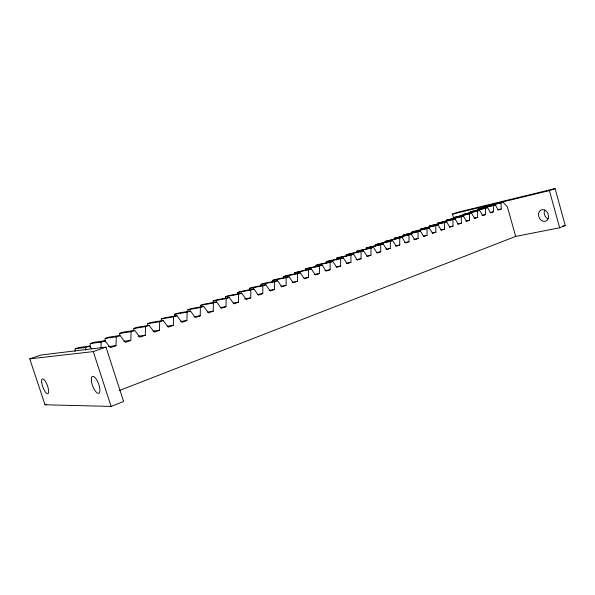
<?xml version="1.0" encoding="UTF-8"?>
<svg xmlns="http://www.w3.org/2000/svg" width="595" height="595" viewBox="0 0 595 595"><rect width="100%" height="100%" fill="white"/><g stroke="black" fill="none" stroke-linecap="round" stroke-linejoin="round"><path stroke-width="0.89" d="M315.878 267.177L315.878 265.377L318.496 264.47L332.776 261.421L336.733 267.356L340.645 265.972L340.63 258.691L343.218 257.791L347.108 263.674L350.953 262.313L350.924 255.099L353.467 254.214L357.298 260.06L361.076 258.721L361.039 251.581L363.508 250.718L367.286 256.519L370.99 255.203L370.938 248.13L373.392 247.275L377.111 253.031L380.755 251.737L380.696 244.731L383.106 243.891L386.765 249.603L390.342 248.338L390.275 241.399L392.648 240.573L396.255 246.241L399.766 244.991L399.691 238.119L402.019 237.308L405.574 242.939L409.025 241.711L408.944 234.899L411.227 234.095L414.73 239.688L418.129 238.483L418.032 231.73L420.278 230.949L423.737 236.49L427.069 235.308L426.972 228.621L429.181 227.848L432.58 233.352L435.867 232.191L435.756 225.557L437.927 224.806L441.282 230.265L444.51 229.127L444.391 222.552L446.533 221.809L449.842 227.231L453.011 226.107L452.892 219.592L454.989 218.856L458.254 224.248L461.378 223.14L461.244 216.684L463.312 215.963L466.532 221.31L469.596 220.224L469.462 213.821L471.493 213.114L474.669 218.425L477.688 217.354L477.547 211.002L479.548 210.31L482.679 215.583L485.654 214.527L485.505 208.235L487.476 207.543L490.57 212.787L493.493 211.746L493.337 205.506L495.271 204.836L498.327 210.035L501.206 209.016L501.042 202.828L502.946 202.159L507.379 206.829L515.672 236.416L119.141 390.632M311.304 268.903L294.54 272.778L311.304 268.903L315.38 274.935L319.448 273.492L319.448 266.069L322.14 265.132L326.157 271.112L330.143 269.699L330.136 262.343L332.776 261.421M305.302 270.859L305.309 269.044L307.965 268.122L322.14 265.132M283.555 278.43L283.562 276.578L286.329 275.619L300.259 272.748L304.402 278.824L308.545 277.359L308.56 269.855M272.376 282.112L272.384 280.453L275.202 279.479L288.999 276.668L293.209 282.796L297.433 281.301L297.463 273.722L300.259 272.748M260.982 286.076L260.997 284.403L263.86 283.406L277.515 280.669L281.799 286.842L286.106 285.317L286.15 277.664L288.999 276.668M249.364 290.122L249.379 288.426L252.31 287.415L265.816 284.745L270.167 290.97L274.555 289.415L274.615 281.68L277.515 280.669M237.524 294.242L237.546 292.532L240.529 291.498L253.879 288.902L258.304 295.18L262.782 293.588L262.849 285.779L265.816 284.745M225.453 298.445L225.475 296.712L228.517 295.656L241.696 293.142L246.204 299.471L250.77 297.85L250.852 289.951L253.879 288.902M213.136 302.729L213.166 300.981L216.268 299.902L229.276 297.47L233.857 303.852L238.513 302.2L238.617 294.213L241.696 293.142M200.582 307.094L200.612 305.332L203.773 304.231L216.595 301.888L221.258 308.322L226.011 306.633L226.13 298.564L229.276 297.47M187.767 311.557L187.804 309.772L191.025 308.649L203.654 306.388L208.399 312.881L213.255 311.155L213.389 303.004L216.595 301.888M174.692 316.109L174.729 314.301L178.024 313.156L190.445 310.992L195.272 317.537L200.232 315.781L200.381 307.533L203.654 306.388M161.342 320.75L161.386 318.92L164.748 317.76L176.953 315.692L181.869 322.289L186.927 320.497L187.098 312.159L190.445 310.992M147.724 325.487L147.768 323.643L151.197 322.453L163.171 320.489L168.184 327.146L173.346 325.316L173.532 316.882L176.953 315.692M133.793 330.984L133.86 328.462L137.363 327.25L149.1 325.391L154.202 332.107L159.475 330.232L159.683 321.702L163.171 320.489M119.58 335.937L119.654 333.386L123.239 332.144L134.715 330.404L139.907 337.179L145.306 335.26L145.53 326.633L149.1 325.391M105.04 341.85L105.144 338.414L108.803 337.149L120.012 335.521L125.307 342.356L130.818 340.399L131.064 331.668L134.715 330.404M90.172 347.904L90.321 343.553L94.062 342.259L104.98 340.757L110.38 347.651L116.018 345.65L116.285 336.815L120.012 335.521M100.994 347.443L101.172 342.08L104.98 340.757M85.621 350.18L85.717 347.465L89.614 346.104L91.816 348.893M75.074 351.444L75.171 348.804L78.986 347.48L89.614 346.104M111.139 406.415L123.596 401.454L105.977 347.13L40.891 355.037L29.75 358.852L45.019 404.786L111.139 406.415L93.281 351.593L29.75 358.852M515.672 236.416L559.657 227.781L565.25 225.557L555.09 188.585L458.001 212.199L452.438 214.103L453.71 218.543M45.019 404.786L46.707 404.146M452.438 214.103L549.416 190.593L555.09 188.585M93.281 351.593L105.977 347.13M326.261 263.563L326.261 261.778L328.827 260.893L343.218 257.791M336.465 260.008L336.458 258.245L338.979 257.375L353.467 254.214M346.483 256.519L346.476 254.772L348.953 253.916L363.508 250.718M375.505 246.419L375.49 244.716L377.84 243.905L392.648 240.573M403.053 236.825L403.038 235.174L405.269 234.4L420.278 230.949M411.933 233.738L411.911 232.095L414.105 231.336L429.181 227.848M502.946 202.159L485.594 206.562L501.042 202.828M495.271 204.836L477.919 209.217L493.337 205.506M487.476 207.543L470.124 211.924L485.505 208.235M479.548 210.31L462.203 214.669L477.547 211.002M471.493 213.114L454.156 217.458L469.462 213.821M463.312 215.963L445.982 220.291L461.244 216.684M454.989 218.856L437.675 223.17L452.892 219.592M446.533 221.809L429.226 226.093L444.391 222.552M497.77 209.819L501.206 209.016M490.064 212.549L493.493 211.746M437.927 224.806L420.643 229.068L435.756 225.557M482.032 215.368L485.654 214.527M411.911 232.095L426.972 228.621M474.074 218.187L477.688 217.354M403.038 235.174L418.032 231.73M465.997 221.05L469.596 220.224M411.227 234.095L394.009 238.297L408.944 234.899M457.778 223.958L461.378 223.14M402.019 237.308L384.831 241.481L399.691 238.119M449.426 226.918L453.011 226.107M440.94 229.93L444.51 229.127M375.49 244.716L390.275 241.399M383.106 243.891L365.985 248.011L380.696 244.731M432.305 232.987L435.867 232.191M373.392 247.275L356.316 251.365L370.938 248.13M423.521 236.096L427.069 235.308M413.711 239.458L418.129 238.483M346.476 254.772L361.039 251.581M404.63 242.671L409.025 241.711M336.458 258.245L350.924 255.099M395.392 245.943L399.766 244.991M326.261 261.778L340.63 258.691M385.991 249.275L390.342 248.338M315.878 265.377L330.136 262.343M376.419 252.659L380.755 251.737M305.309 269.044L319.448 266.069M366.684 256.11L370.99 255.203M355.929 259.792L361.076 258.721M346.431 263.243L350.953 262.313M283.562 276.578L297.463 273.722M336.153 266.887L340.645 265.972M272.384 280.453L286.15 277.664M324.788 270.77L330.143 269.699M260.997 284.403L274.615 281.68M314.138 274.548L319.448 273.492M562.528 226.093L565.25 225.557M249.379 288.426L262.849 285.779M304.157 278.215L308.545 277.359M237.546 292.532L250.852 289.951M292.212 282.305L297.433 281.301M225.475 296.712L238.617 294.213M280.937 286.299L286.106 285.317M269.104 290.427L274.555 289.415M213.166 300.981L226.13 298.564M257.39 294.577L262.782 293.588M200.612 305.332L213.389 303.004M244.552 298.965L250.77 297.85M187.804 309.772L200.381 307.533M233.255 303.115L238.513 302.2M174.729 314.301L187.098 312.159M220.827 307.518L226.011 306.633M161.386 318.92L173.532 316.882M207.774 312.07L213.255 311.155M147.768 323.643L159.683 321.702M193.933 316.793L200.232 315.781M133.86 328.462L145.53 326.633M180.739 321.464L186.927 320.497M119.654 333.386L131.064 331.668M167.269 326.231L173.346 325.316M153.056 331.162L159.475 330.232M105.144 338.414L116.285 336.815M138.122 336.249L145.306 335.26M90.321 343.553L101.172 342.08M123.797 341.314L130.818 340.399M75.171 348.804L85.717 347.465M108.305 346.595L116.018 345.65M549.416 190.593L559.657 227.781M548.151 218.945A6.062 4.842 68.7 0 1 544.648 210.02M538.616 213.441A6.099 4.842 68.8 0 0 545.132 221.385A6.099 4.842 68.8 0 0 546.865 211.731A6.099 4.842 68.8 0 0 538.616 213.441M41.709 382.6A7.899 2.402 69.9 0 0 47.585 393.771A7.899 2.402 69.9 0 0 46.098 382.563A7.899 2.402 69.9 0 0 41.709 382.6M91.347 380.584A9.059 3.154 69.5 0 0 98.383 393.407A9.059 3.154 69.5 0 0 97.119 380.547A9.059 3.154 69.5 0 0 91.347 380.584"/></g></svg>
